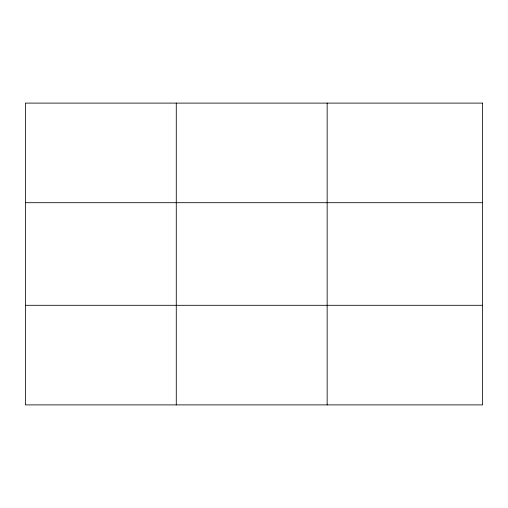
<?xml version="1.0" encoding="UTF-8"?>
<svg xmlns="http://www.w3.org/2000/svg" width="508" height="508" viewBox="0 0 508 508"><rect width="100%" height="100%" fill="white"/><g stroke="black" fill="none" stroke-linecap="round" stroke-linejoin="round"><path stroke-width="0.76" d="M176.276 404.895L176.276 103.105M327.152 404.895L327.152 103.105M25.4 202.698L482.6 202.698M25.4 305.302L482.6 305.302M482.6 103.105L482.6 404.895L25.4 404.895L25.4 103.105L482.6 103.105"/></g></svg>
